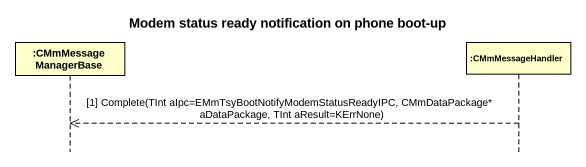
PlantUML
@startuml
title Modem status ready notification on phone boot-up
hide footbox
participant ":CMmMessageManagerBase" as CMmMessageManagerBase
participant ":CMmMessageHandler" as CMmMessageHandler

CMmMessageHandler -->> CMmMessageManagerBase : [1] Complete(TInt aIpc=EMmTsyBootNotifyModemStatusReadyIPC, CMmDataPackage* aDataPackage, TInt aResult=KErrNone)
@enduml
